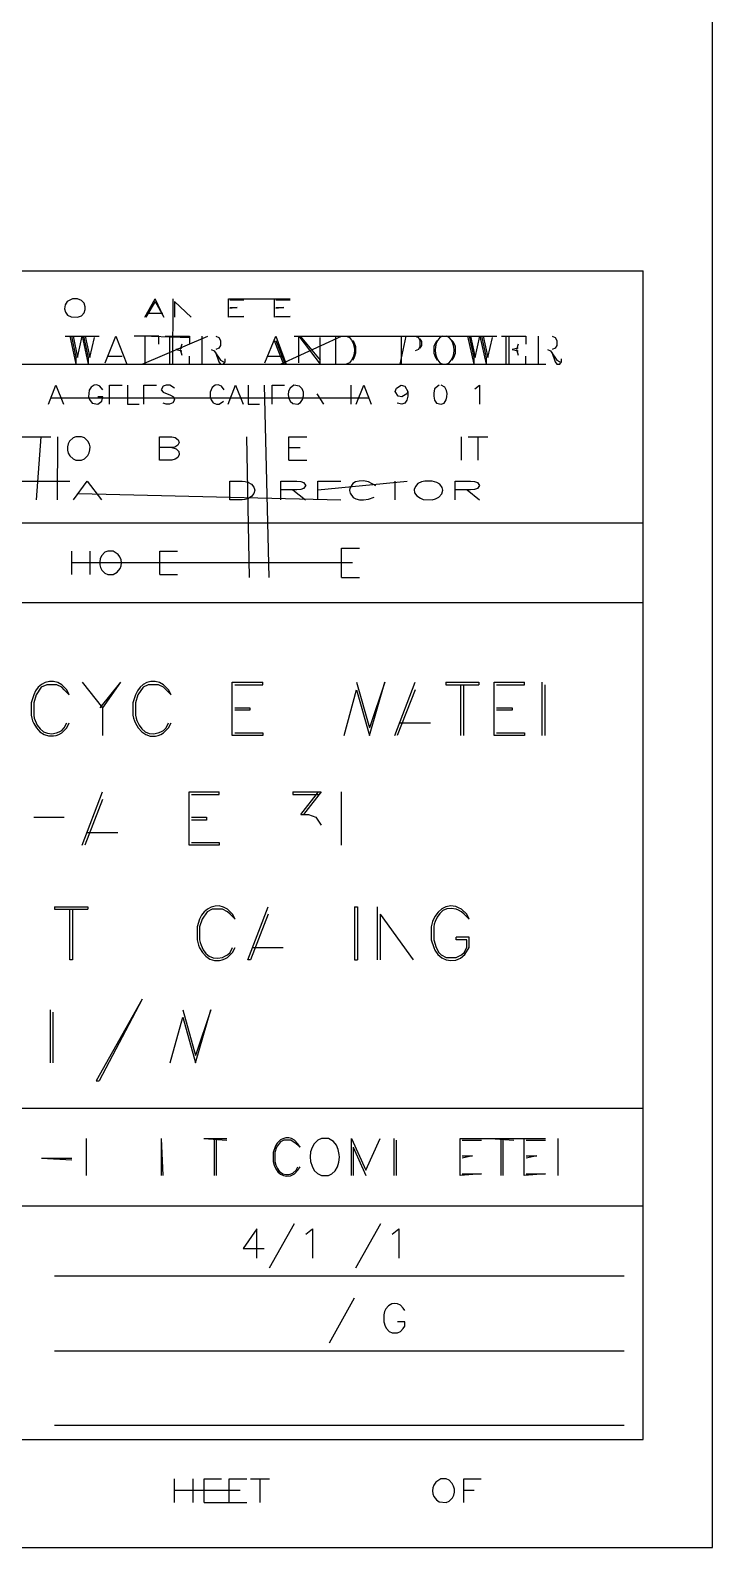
# Model space of a CAD drawing. Header units: feet. Extents: x 13 to 426, y 12 to 285.
# Drawn here: x 399.1 to 426.2, y 12.1 to 72.4 of the extents above; entities that cross this region are included whole.
import ezdxf

# ---------------------------------------------------------------- set-up
doc = ezdxf.new("R2010")
doc.units = ezdxf.units.FT
doc.layers.add('EJE_VIA', color=7, linetype='CONTINUOUS')

msp = doc.modelspace()

# ---------------------------------------------------------------- linework, layer by layer
at = {"layer": 'EJE_VIA'}
for p, q in [((426.217, 12.083), (426.217, 284.917)), ((322.083, 62.883), (423.45, 62.883)), ((423.45, 16.383), (423.45, 62.883)), ((403.617, 61.033), (404.033, 61.767)), ((404.033, 61.667), (403.667, 61.033)), ((404.734, 59.167), (404.75, 61.767)), ((404.8, 61.667), (405.467, 61.033)), ((404.8, 61.667), (404.8, 61.033)), ((406.95, 61.767), (409.4, 61.767)), ((406.95, 61.033), (406.95, 61.767)), ((407, 61.733), (407.567, 61.733)), ((408.783, 61.033), (408.783, 61.767)), ((408.833, 61.733), (409.4, 61.733)), ((403.717, 61.2), (404.333, 61.2)), ((400.45, 60.283), (401.8, 60.283)), ((400.633, 60.283), (400.883, 59.167)), ((401.133, 60.283), (401.367, 59.167)), ((402.05, 59.217), (402.467, 60.283)), ((402.467, 60.283), (402.9, 59.167)), ((403.517, 59.167), (406.134, 60.283)), ((403.633, 59.167), (403.633, 60.283)), ((403.883, 60.283), (405.4, 60.233)), ((404.617, 59.167), (404.617, 60.283)), ((405.9, 59.167), (405.9, 60.283)), ((408.4, 59.217), (408.834, 60.283)), ((408.767, 60.117), (409.134, 59.167)), ((408.834, 60.283), (409.25, 59.167)), ((408.834, 60.117), (409.2, 59.167)), ((409.017, 59.167), (411.45, 60.283)), ((409.567, 60.283), (417.633, 60.283)), ((409.8, 60.283), (410.6, 59.333)), ((410.6, 59.167), (410.6, 60.233)), ((411.217, 59.167), (411.217, 60.283)), ((413.783, 59.167), (414.017, 60.283)), ((413.833, 59.167), (413.833, 60.283)), ((416.467, 60.283), (416.717, 59.167)), ((416.95, 60.283), (417.2, 59.167)), ((418, 59.167), (418, 60.283)), ((418.117, 59.167), (418.117, 60.283)), ((419.283, 59.167), (419.283, 60.283)), ((384.683, 59.167), (419.583, 59.167)), ((402.167, 59.483), (402.717, 59.483)), ((408.517, 59.483), (409.067, 59.483)), ((408.567, 50.683), (408.383, 58.333)), ((410.467, 57.983), (410.733, 57.583)), ((411.833, 57.583), (411.833, 58.333)), ((399.9, 57.833), (412.533, 57.833)), ((387.267, 56.283), (399.883, 56.283)), ((399.317, 53.767), (399.5, 56.283)), ((400.15, 53.767), (400.167, 56.283)), ((407.783, 50.683), (407.683, 56.283)), ((416.217, 55.35), (416.217, 56.283)), ((416.483, 56.283), (417.267, 56.283)), ((416.883, 55.35), (416.883, 56.283)), ((409.35, 55.85), (409.8, 55.85)), ((409.35, 55.35), (410.067, 55.35)), ((394.967, 54.517), (400.633, 54.517)), ((410.5, 54.167), (414.067, 54.517)), ((413.583, 53.767), (413.583, 54.517)), ((400.983, 54.017), (411.417, 53.767)), ((409.517, 54.167), (410.017, 53.767)), ((416.45, 54.167), (416.933, 53.767)), ((364.867, 52.85), (423.45, 52.85)), ((400.717, 50.8), (400.717, 51.733)), ((401.45, 50.8), (401.45, 51.733)), ((400.717, 51.283), (411.883, 51.283)), ((404.217, 50.8), (404.917, 50.8)), ((411.45, 50.683), (412.167, 50.683)), ((364.867, 49.683), (423.45, 49.683)), ((401.133, 46.517), (401.933, 45.5)), ((402.65, 46.517), (401.833, 45.5)), ((407.1, 46.517), (408.317, 46.517)), ((407.1, 44.4), (407.1, 46.517)), ((412.05, 46.517), (412.567, 44.7)), ((412.567, 44.4), (413.167, 46.517)), ((413.167, 46.517), (412.567, 44.7)), ((413.567, 44.4), (414.383, 46.517)), ((417.517, 46.517), (418.733, 46.517)), ((417.517, 44.4), (417.517, 46.517)), ((419.433, 44.4), (419.433, 46.517)), ((414.383, 46.217), (413.667, 44.4)), ((416.2, 44.4), (416.2, 46.417)), ((416.3, 46.417), (416.3, 44.4)), ((419.533, 46.417), (419.533, 44.4)), ((413.767, 44.9), (414.983, 44.9)), ((401.133, 40.033), (401.933, 42.15)), ((401.933, 41.85), (401.233, 40.033)), ((405.383, 40.033), (405.383, 42.15)), ((405.383, 42.15), (406.583, 42.15)), ((409.833, 41.25), (410.533, 42.15)), ((411.45, 40.033), (411.45, 42.15)), ((399.2, 41.15), (400.417, 41.15)), ((401.333, 40.533), (402.55, 40.533)), ((400.633, 35.467), (400.633, 37.483)), ((407.717, 35.467), (408.533, 37.583)), ((412.883, 35.467), (412.883, 37.583)), ((412.983, 37.283), (414.3, 35.467)), ((412.983, 37.283), (412.983, 35.467)), ((407.933, 35.967), (409.133, 35.967)), ((403.517, 33.9), (401.8, 30.65)), ((399.867, 31.367), (399.867, 33.483)), ((399.967, 33.383), (399.967, 31.367)), ((405.133, 33.483), (405.633, 31.667)), ((405.633, 31.367), (406.25, 33.483)), ((406.25, 33.483), (405.633, 31.667)), ((364.867, 29.567), (423.45, 29.567)), ((401.3, 26.883), (401.3, 28.367)), ((404.267, 28.367), (404.267, 26.883)), ((404.267, 28.367), (404.333, 26.883)), ((405.967, 28.367), (406.883, 28.367)), ((405.967, 28.367), (406.883, 28.3)), ((406.4, 26.883), (406.4, 28.3)), ((406.467, 28.3), (406.467, 26.883)), ((411.85, 26.883), (411.85, 28.367)), ((411.917, 28.017), (412.417, 26.883)), ((411.917, 28.017), (411.917, 26.883)), ((413.55, 26.883), (413.55, 28.367)), ((413.617, 28.3), (413.617, 26.883)), ((416.167, 26.883), (416.167, 28.367)), ((416.167, 28.367), (419.567, 28.367)), ((416.25, 28.3), (417.017, 28.3)), ((417.383, 28.367), (418.3, 28.367)), ((417.383, 28.367), (418.3, 28.3)), ((417.8, 26.883), (417.8, 28.3)), ((417.867, 28.3), (417.867, 26.883)), ((418.717, 26.883), (418.717, 28.367)), ((418.8, 28.3), (419.567, 28.3)), ((420.067, 26.883), (420.067, 28.367)), ((399.517, 27.583), (400.717, 27.583)), ((399.517, 27.583), (400.717, 27.517)), ((364.867, 25.683), (423.45, 25.683)), ((408.083, 23.6), (408.083, 24.767)), ((408.583, 23.217), (409.583, 24.983)), ((412.017, 23.217), (413.017, 24.983)), ((400.033, 22.9), (422.7, 22.9)), ((410.967, 20.233), (411.967, 22.017)), ((400.033, 19.917), (422.7, 19.917)), ((400.033, 16.95), (422.7, 16.95)), ((322.083, 16.383), (423.45, 16.383)), ((404.8, 13.883), (404.8, 14.817)), ((405.55, 13.883), (405.55, 14.817)), ((407.833, 14.817), (408.583, 14.817)), ((408.217, 13.883), (408.217, 14.817)), ((404.8, 14.367), (407.417, 14.367)), ((416.317, 14.367), (416.733, 14.367)), ((405.983, 13.883), (407.683, 13.883)), ((12.6, 12.083), (426.217, 12.083))]:
    msp.add_line(p, q, dxfattribs=at)
for points in [[(400.75, 61.767), (400.533, 61.667), (400.447, 61.524), (400.424, 61.376), (400.461, 61.236), (400.552, 61.122), (400.693, 61.047), (400.95, 61.033), (401.099, 61.094), (401.206, 61.207), (401.255, 61.35), (401.255, 61.45), (401.206, 61.593), (401.099, 61.706), (400.95, 61.767), (400.75, 61.767)], [(404.033, 61.667), (404.383, 61.033), (404.033, 61.767)], [(407, 61.067), (407.567, 61.067), (406.95, 61.033)], [(407, 61.417), (407.3, 61.417), (407, 61.383)], [(408.833, 61.067), (409.4, 61.067), (408.783, 61.033)], [(408.833, 61.417), (409.15, 61.417), (408.833, 61.383)], [(400.7, 60.283), (400.883, 59.433), (400.883, 59.167)], [(400.767, 60.283), (400.95, 59.433), (401.133, 60.283)], [(401.184, 60.283), (401.367, 59.433), (401.367, 59.167)], [(401.25, 60.283), (401.434, 59.433), (401.617, 60.233)], [(404.183, 59.967), (404.183, 60.283), (403.2, 60.283)], [(404.434, 60.283), (405.4, 60.283), (405.4, 59.967)], [(405.1, 59.8), (404.85, 59.75), (405.1, 59.7)], [(405.1, 59.967), (405.034, 59.75), (405.1, 59.533)], [(406.45, 60.283), (406.567, 60.233), (406.634, 60.117), (406.634, 59.917), (406.567, 59.8), (406.45, 59.75)], [(409.75, 59.217), (409.75, 60.283), (410.6, 59.167)], [(411.633, 60.283), (411.767, 60.233), (411.852, 60.124), (411.913, 59.999), (411.949, 59.865), (411.961, 59.725), (411.949, 59.585), (411.912, 59.451), (411.851, 59.326), (411.767, 59.217), (411.633, 59.167)], [(411.883, 60.117), (411.95, 60.017), (412, 59.867), (412, 59.6), (411.95, 59.433), (411.883, 59.333)], [(414.383, 60.283), (414.517, 60.233), (414.567, 60.117), (414.567, 59.867), (414.517, 59.75), (414.383, 59.7)], [(414.567, 60.183), (414.633, 60.067), (414.633, 59.917), (414.567, 59.8)], [(415.25, 60.117), (415.183, 60.017), (415.117, 59.867), (415.117, 59.6), (415.183, 59.433), (415.25, 59.333)], [(415.483, 60.283), (415.367, 60.233), (415.281, 60.124), (415.22, 59.999), (415.184, 59.865), (415.172, 59.725), (415.185, 59.585), (415.222, 59.451), (415.282, 59.326), (415.367, 59.217), (415.483, 59.167)], [(415.617, 59.167), (415.733, 59.217), (415.818, 59.326), (415.879, 59.451), (415.915, 59.585), (415.928, 59.725), (415.916, 59.865), (415.88, 59.999), (415.819, 60.124), (415.733, 60.233), (415.617, 60.283)], [(415.85, 59.333), (415.917, 59.433), (415.983, 59.6), (415.983, 59.867), (415.917, 60.017), (415.85, 60.117)], [(416.533, 60.283), (416.717, 59.433), (416.717, 59.167)], [(416.583, 60.283), (416.767, 59.433), (416.95, 60.283)], [(417.017, 60.283), (417.2, 59.433), (417.2, 59.167)], [(417.083, 60.283), (417.267, 59.433), (417.45, 60.233)], [(417.817, 60.283), (418.783, 60.283), (418.783, 59.967)], [(418.483, 59.8), (418.233, 59.75), (418.483, 59.7)], [(418.483, 59.967), (418.417, 59.75), (418.483, 59.533)], [(419.833, 60.283), (419.95, 60.233), (420.017, 60.117), (420.017, 59.917), (419.95, 59.8), (419.833, 59.75)], [(404.433, 59.167), (405.4, 59.167), (405.4, 59.483)], [(406.267, 59.75), (406.384, 59.7), (406.45, 59.6), (406.567, 59.267), (406.634, 59.167), (406.75, 59.167), (406.817, 59.267), (406.817, 59.383)], [(406.384, 59.7), (406.634, 59.333), (406.75, 59.267)], [(417.817, 59.167), (418.783, 59.167), (418.783, 59.483)], [(419.65, 59.75), (419.767, 59.7), (419.833, 59.6), (419.95, 59.267), (420.017, 59.167), (420.133, 59.167), (420.2, 59.267), (420.2, 59.383)], [(419.767, 59.7), (420.017, 59.333), (420.133, 59.267)], [(399.783, 57.583), (400.083, 58.333), (400.383, 57.583)], [(401.95, 58.15), (401.833, 58.3), (401.71, 58.342), (401.602, 58.334), (401.486, 58.26), (401.407, 58.13), (401.383, 57.867), (401.417, 57.767), (401.533, 57.617), (401.75, 57.583), (401.917, 57.7), (401.95, 57.867), (401.75, 57.867)], [(402.217, 57.583), (402.217, 58.333), (402.717, 58.333)], [(402.933, 58.333), (402.933, 57.583), (403.4, 57.583)], [(403.583, 57.583), (403.583, 58.333), (404.083, 58.333)], [(404.8, 58.217), (404.617, 58.333), (404.467, 58.333), (404.35, 58.3), (404.267, 58.15), (404.35, 58.05), (404.65, 57.933), (404.759, 57.874), (404.809, 57.747), (404.74, 57.625), (404.603, 57.578), (404.467, 57.583), (404.35, 57.617)], [(406.783, 58.15), (406.667, 58.3), (406.539, 58.342), (406.42, 58.328), (406.3, 58.239), (406.217, 58.05), (406.217, 57.867), (406.256, 57.75), (406.345, 57.633), (406.469, 57.575), (406.583, 57.583), (406.75, 57.7)], [(406.933, 57.583), (407.233, 58.333), (407.533, 57.583)], [(407.733, 58.333), (407.733, 57.583), (408.183, 57.583)], [(408.683, 57.583), (408.683, 58.333), (409.183, 58.333)], [(409.55, 58.333), (409.4, 58.217), (409.345, 58.092), (409.326, 57.953), (409.346, 57.815), (409.406, 57.694), (409.507, 57.604), (409.717, 57.583), (409.82, 57.648), (409.902, 57.766), (409.939, 57.909), (409.932, 58.057), (409.88, 58.193), (409.783, 58.3), (409.55, 58.333)], [(412.033, 57.583), (412.333, 58.333), (412.633, 57.583)], [(414.083, 58.083), (414.05, 57.983), (413.85, 57.867), (413.7, 57.9), (413.583, 58.083), (413.633, 58.217), (413.817, 58.333), (413.967, 58.3), (414.083, 58.083), (414.083, 57.9), (414.05, 57.733), (413.967, 57.617), (413.85, 57.583), (413.667, 57.617)], [(415.333, 58.333), (415.15, 58.183), (415.117, 58.017), (415.117, 57.9), (415.15, 57.733), (415.233, 57.617), (415.417, 57.583), (415.533, 57.617), (415.607, 57.748), (415.646, 57.875), (415.652, 58), (415.624, 58.126), (415.562, 58.256), (415.417, 58.333)], [(416.75, 58.183), (416.933, 58.333), (416.933, 57.583)], [(400.883, 56.283), (400.767, 56.233), (400.625, 56.102), (400.567, 55.995), (400.54, 55.876), (400.544, 55.753), (400.576, 55.633), (400.635, 55.525), (400.767, 55.399), (400.883, 55.35), (401.1, 55.35), (401.217, 55.4), (401.352, 55.53), (401.41, 55.638), (401.44, 55.755), (401.443, 55.875), (401.416, 55.992), (401.36, 56.101), (401.217, 56.233), (401.1, 56.283), (400.883, 56.283)], [(404.2, 55.35), (404.2, 56.283), (404.7, 56.283), (404.834, 56.249), (404.955, 56.161), (404.987, 56.051), (404.939, 55.945), (404.818, 55.87), (404.7, 55.85), (404.2, 55.85)], [(409.35, 55.35), (409.35, 56.283), (410.067, 56.283)], [(404.7, 55.85), (404.867, 55.8), (404.97, 55.69), (404.994, 55.581), (404.93, 55.455), (404.829, 55.386), (404.7, 55.35), (404.2, 55.35)], [(400.783, 53.767), (401.333, 54.517), (401.9, 53.767)], [(407, 53.767), (407, 54.517), (407.5, 54.517), (407.615, 54.503), (407.715, 54.477), (407.87, 54.393), (407.963, 54.279), (407.995, 54.151), (407.965, 54.021), (407.873, 53.904), (407.718, 53.814), (407.617, 53.784), (407.5, 53.767), (407, 53.767)], [(409.033, 53.767), (409.033, 54.517), (409.667, 54.517), (409.825, 54.496), (409.937, 54.456), (410.027, 54.342), (409.937, 54.228), (409.825, 54.187), (409.667, 54.167), (409.033, 54.167)], [(410.5, 53.767), (410.5, 54.517), (411.417, 54.517)], [(412.817, 54.333), (412.517, 54.493), (412.317, 54.525), (412.148, 54.519), (412.01, 54.481), (411.903, 54.418), (411.784, 54.242), (411.77, 54.141), (411.787, 54.041), (411.913, 53.867), (412.021, 53.806), (412.158, 53.771), (412.326, 53.768), (412.523, 53.803), (412.75, 53.883)], [(414.767, 54.517), (414.633, 54.483), (414.483, 54.417), (414.387, 54.298), (414.34, 54.189), (414.351, 54.045), (414.44, 53.925), (414.585, 53.832), (414.703, 53.785), (415.05, 53.767), (415.183, 53.817), (415.32, 53.877), (415.444, 54.005), (415.479, 54.155), (415.455, 54.256), (415.355, 54.391), (415.248, 54.459), (415.05, 54.517), (414.767, 54.517)], [(415.967, 53.767), (415.967, 54.517), (416.583, 54.517), (416.741, 54.499), (416.853, 54.459), (416.943, 54.342), (416.853, 54.224), (416.741, 54.184), (416.583, 54.167), (415.967, 54.167)], [(402.15, 51.733), (402.033, 51.683), (401.9, 51.544), (401.851, 51.427), (401.828, 51.306), (401.829, 51.186), (401.855, 51.073), (401.907, 50.971), (402.033, 50.851), (402.15, 50.8), (402.367, 50.8), (402.522, 50.889), (402.642, 51.035), (402.683, 51.149), (402.695, 51.268), (402.678, 51.388), (402.634, 51.501), (402.563, 51.601), (402.367, 51.733), (402.15, 51.733)], [(404.217, 50.8), (404.217, 51.733), (404.917, 51.733)], [(411.45, 50.683), (411.45, 51.85), (412.167, 51.85)], [(400.617, 46.017), (400.517, 46.217), (400.317, 46.417), (400.157, 46.502), (399.991, 46.542), (399.823, 46.54), (399.661, 46.499), (399.511, 46.423), (399.38, 46.315), (399.274, 46.178), (399.2, 46.017), (399.1, 45.7), (399.1, 45.2), (399.125, 45.088), (399.159, 44.98), (399.202, 44.878), (399.312, 44.694), (399.45, 44.544), (399.612, 44.435), (399.795, 44.376), (399.995, 44.376), (400.099, 44.399), (400.207, 44.44), (400.317, 44.5), (400.517, 44.7), (400.617, 44.9)], [(402.65, 46.517), (401.933, 45.5), (401.933, 44.4)], [(404.667, 46.017), (404.567, 46.217), (404.367, 46.417), (404.203, 46.504), (404.035, 46.545), (403.868, 46.543), (403.708, 46.501), (403.56, 46.424), (403.431, 46.315), (403.325, 46.178), (403.25, 46.017), (403.15, 45.7), (403.15, 45.2), (403.175, 45.089), (403.21, 44.982), (403.252, 44.88), (403.361, 44.696), (403.497, 44.544), (403.659, 44.434), (403.841, 44.374), (404.041, 44.373), (404.147, 44.397), (404.255, 44.439), (404.367, 44.5), (404.567, 44.7), (404.667, 44.9)], [(407.2, 46.417), (408.317, 46.417), (408.317, 46.517)], [(415.6, 46.517), (416.917, 46.517), (416.917, 46.417)], [(415.6, 46.517), (415.6, 46.417), (416.917, 46.417)], [(417.617, 46.417), (418.733, 46.417), (418.733, 46.517)], [(400.617, 46.017), (400.417, 46.217), (400.317, 46.317), (400.117, 46.417), (399.717, 46.417), (399.5, 46.317), (399.3, 46.017), (399.2, 45.7), (399.2, 45.2), (399.225, 45.089), (399.258, 44.986), (399.345, 44.802), (399.457, 44.654), (399.592, 44.546), (399.748, 44.482), (399.923, 44.467), (400.113, 44.505), (400.213, 44.545), (400.317, 44.6), (400.417, 44.7), (400.517, 44.9)], [(404.667, 46.017), (404.467, 46.217), (404.367, 46.317), (404.167, 46.417), (403.75, 46.417), (403.55, 46.317), (403.35, 46.017), (403.25, 45.7), (403.25, 45.2), (403.276, 45.091), (403.309, 44.988), (403.394, 44.804), (403.505, 44.655), (403.638, 44.545), (403.793, 44.48), (403.967, 44.463), (404.159, 44.502), (404.261, 44.543), (404.367, 44.6), (404.467, 44.7), (404.567, 44.9)], [(411.55, 44.4), (412.05, 46.217), (412.567, 44.4)], [(407.2, 45.5), (407.8, 45.5), (407.8, 45.4), (407.2, 45.4)], [(417.617, 45.5), (418.233, 45.5), (418.233, 45.4), (417.617, 45.4)], [(407.2, 44.5), (408.317, 44.5), (408.317, 44.4), (407.1, 44.4)], [(417.617, 44.5), (418.733, 44.5), (418.733, 44.4), (417.517, 44.4)], [(405.483, 42.05), (406.583, 42.05), (406.583, 42.15)], [(409.517, 42.15), (410.633, 42.15), (409.933, 41.25)], [(409.517, 42.15), (409.517, 42.05), (410.533, 42.05)], [(405.483, 41.15), (406.083, 41.15), (406.083, 41.033), (405.483, 41.033)], [(409.833, 41.25), (410.133, 41.25), (410.433, 41.15), (410.633, 40.833)], [(405.483, 40.133), (406.583, 40.133), (406.583, 40.033), (405.383, 40.033)], [(400.033, 37.583), (401.35, 37.583), (401.35, 37.483)], [(400.033, 37.583), (400.033, 37.483), (401.35, 37.483)], [(400.75, 37.483), (400.75, 35.467), (400.633, 35.467)], [(407.217, 37.083), (407.117, 37.283), (406.917, 37.483), (406.753, 37.571), (406.585, 37.612), (406.418, 37.609), (406.258, 37.568), (406.11, 37.491), (405.981, 37.382), (405.875, 37.245), (405.8, 37.083), (405.7, 36.783), (405.7, 36.267), (405.725, 36.156), (405.76, 36.049), (405.802, 35.947), (405.911, 35.762), (406.047, 35.611), (406.209, 35.5), (406.391, 35.441), (406.591, 35.439), (406.697, 35.464), (406.805, 35.506), (406.917, 35.567), (407.117, 35.767), (407.217, 35.967)], [(407.217, 37.083), (407.017, 37.283), (406.917, 37.383), (406.717, 37.483), (406.3, 37.483), (406.1, 37.383), (405.9, 37.083), (405.8, 36.783), (405.8, 36.267), (405.826, 36.157), (405.859, 36.054), (405.944, 35.871), (406.055, 35.722), (406.188, 35.612), (406.343, 35.546), (406.517, 35.53), (406.709, 35.569), (406.811, 35.61), (406.917, 35.667), (407.017, 35.767), (407.117, 35.967)], [(411.967, 37.583), (411.967, 35.467), (412.083, 35.467)], [(411.967, 37.583), (412.083, 37.583), (412.083, 35.467)], [(416.533, 37.083), (416.433, 37.283), (416.217, 37.483), (416.107, 37.544), (415.999, 37.586), (415.895, 37.609), (415.794, 37.616), (415.605, 37.583), (415.435, 37.496), (415.288, 37.364), (415.167, 37.195), (415.075, 36.998), (415.042, 36.893), (415.017, 36.783), (415.017, 36.267), (415.117, 35.967), (415.164, 35.859), (415.287, 35.68), (415.44, 35.548), (415.615, 35.467), (415.802, 35.438), (415.993, 35.462), (416.18, 35.541), (416.354, 35.677), (416.533, 35.967), (416.533, 36.367), (416.017, 36.367)], [(416.533, 37.083), (416.333, 37.283), (416.217, 37.383), (416.109, 37.44), (416.006, 37.481), (415.813, 37.517), (415.639, 37.498), (415.486, 37.43), (415.356, 37.319), (415.25, 37.17), (415.17, 36.989), (415.14, 36.889), (415.117, 36.783), (415.117, 36.267), (415.217, 35.967), (415.317, 35.767), (415.417, 35.667), (415.617, 35.567), (416.017, 35.567), (416.217, 35.667), (416.333, 35.767), (416.433, 35.967), (416.433, 36.267), (416.017, 36.267), (416.017, 36.367)], [(408.533, 37.283), (407.833, 35.467), (407.717, 35.467)], [(403.517, 33.9), (401.683, 30.65), (401.8, 30.65)], [(404.633, 31.367), (405.133, 33.183), (405.633, 31.367)], [(409.8, 28.017), (409.717, 28.15), (409.583, 28.3), (409.465, 28.357), (409.346, 28.384), (409.23, 28.383), (409.12, 28.355), (409.019, 28.303), (408.89, 28.182), (408.825, 28.076), (408.733, 27.8), (408.733, 27.45), (408.773, 27.295), (408.835, 27.156), (408.919, 27.037), (409.022, 26.945), (409.142, 26.885), (409.277, 26.862), (409.425, 26.882), (409.583, 26.95), (409.717, 27.1), (409.8, 27.233)], [(409.8, 28.017), (409.65, 28.15), (409.433, 28.3), (409.15, 28.3), (409.017, 28.233), (408.867, 28.017), (408.8, 27.8), (408.8, 27.45), (408.839, 27.298), (408.897, 27.168), (408.973, 27.063), (409.117, 26.959), (409.233, 26.929), (409.363, 26.935), (409.507, 26.979), (409.65, 27.1), (409.717, 27.233)], [(410.65, 28.367), (410.5, 28.3), (410.367, 28.15), (410.275, 28.001), (410.221, 27.825), (410.203, 27.634), (410.221, 27.44), (410.275, 27.255), (410.365, 27.092), (410.49, 26.964), (410.65, 26.883), (410.933, 26.883), (411.067, 26.95), (411.197, 27.077), (411.289, 27.24), (411.345, 27.426), (411.364, 27.625), (411.359, 27.725), (411.322, 27.919), (411.248, 28.095), (411.136, 28.242), (410.933, 28.367), (410.65, 28.367)], [(411.85, 28.367), (412.417, 27.1), (412.983, 28.367)], [(416.25, 27.667), (416.667, 27.667), (416.25, 27.583)], [(418.8, 27.667), (419.217, 27.667), (418.8, 27.583)], [(416.25, 26.95), (417.017, 26.95), (416.167, 26.883)], [(418.8, 26.95), (419.567, 26.95), (418.717, 26.883)], [(408.083, 24.767), (407.533, 23.983), (408.367, 23.983)], [(410.033, 24.55), (410.3, 24.767), (410.3, 23.6)], [(413.467, 24.55), (413.733, 24.767), (413.733, 23.6)], [(413.967, 21.517), (413.9, 21.617), (413.8, 21.733), (413.678, 21.783), (413.562, 21.798), (413.456, 21.783), (413.319, 21.708), (413.213, 21.581), (413.164, 21.473), (413.133, 21.35), (413.133, 21.067), (413.183, 20.9), (413.233, 20.8), (413.35, 20.683), (413.467, 20.633), (413.683, 20.633), (413.8, 20.683), (413.9, 20.8), (413.967, 20.9), (413.967, 21.067), (413.683, 21.067)], [(405.983, 13.883), (405.983, 14.817), (406.667, 14.817)], [(406.983, 13.883), (406.983, 14.817), (407.683, 14.817)], [(415.4, 14.817), (415.2, 14.683), (415.128, 14.572), (415.085, 14.457), (415.071, 14.34), (415.084, 14.227), (415.124, 14.12), (415.234, 13.983), (415.338, 13.911), (415.617, 13.883), (415.733, 13.933), (415.863, 14.059), (415.914, 14.167), (415.939, 14.287), (415.938, 14.411), (415.911, 14.53), (415.858, 14.64), (415.733, 14.767), (415.617, 14.817), (415.4, 14.817)], [(416.317, 13.883), (416.317, 14.817), (417, 14.817)]]:
    msp.add_lwpolyline(points, dxfattribs=at)

doc.saveas('drawing.dxf')
